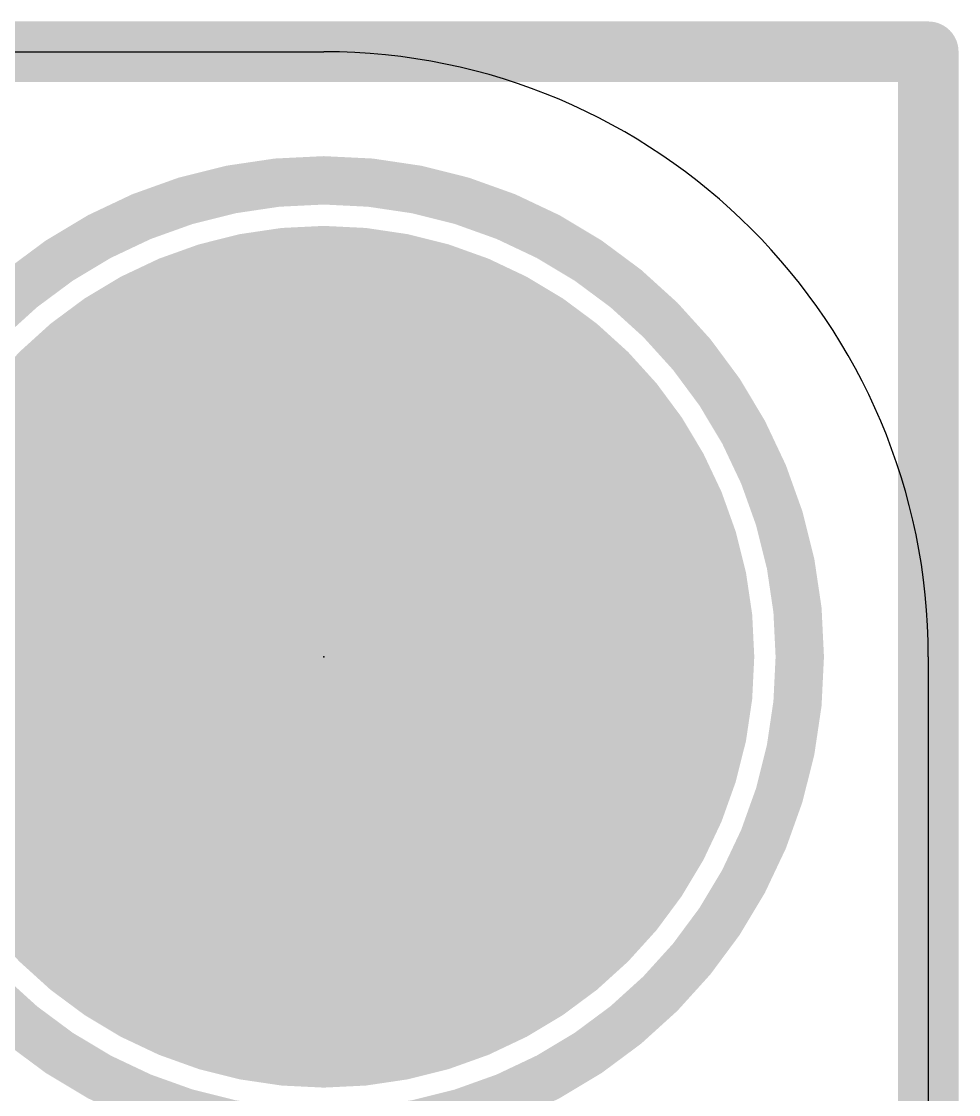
# Model space of a CAD drawing. Extents: x -0.2 to 10.3, y -0.1 to 16.6.
# Drawn here: x 6.35 to 10.287, y 12.132 to 16.637 of the extents above; entities that cross this region are included whole.
import ezdxf

# ---------------------------------------------------------------- set-up
doc = ezdxf.new("R2010")
doc.units = 0
for name, color, linetype in [('16', 132, 'CONTINUOUS'), ('17', 110, 'CONTINUOUS'), ('20', 53, 'CONTINUOUS'), ('21', 40, 'CONTINUOUS'), ('23', 53, 'CONTINUOUS'), ('29', 253, 'CONTINUOUS')]:
    doc.layers.add(name, color=color, linetype=linetype)

# ---------------------------------------------------------------- blocks, each defined once
blk = doc.blocks.new('ROUNDP')
at = {"const_width": 0.5}
blk.add_lwpolyline([(0, -0.25, 1), (0, 0.25, 1), (0, -0.25)], format="xyb", dxfattribs=at)

msp = doc.modelspace()

# ---------------------------------------------------------------- linework, layer by layer
at = {"layer": '16', "const_width": 0.254}
for points in [[(0, 16.51), (10.16, 16.51)], [(10.16, 16.51), (10.16, 0)]]:
    msp.add_lwpolyline(points, dxfattribs=at)
at = {"layer": '16', "const_width": 0.127}
for points in [[(10.2235, 16.51, 1), (10.0965, 16.51)], [(10.16, 16.4465, 1), (10.16, 16.5735)]]:
    msp.add_lwpolyline(points, format="xyb", dxfattribs=at)
at = {"layer": '20'}
for p, q in [((2.54, 16.51), (7.62, 16.51)), ((10.16, 13.97), (10.16, 0))]:
    msp.add_line(p, q, dxfattribs=at)
msp.add_arc((7.62, 13.97), 2.54, 0, 90, dxfattribs=at)
at = {"layer": '21', "const_width": 0.2032}
msp.add_lwpolyline([(7.62, 11.97, 1), (7.62, 15.97, 1), (7.62, 11.97)], format="xyb", dxfattribs=at)
at = {"layer": '23'}
msp.add_point((7.62, 13.97), dxfattribs=at)

# ---------------------------------------------------------------- block references
at = {"layer": '17', "xscale": 3.516, "yscale": 3.516}
msp.add_blockref('ROUNDP', (7.62, 13.97), dxfattribs=at)
msp.add_blockref('ROUNDP', (7.62, 13.97), dxfattribs=at)
at = {"layer": '29', "xscale": 3.6176, "yscale": 3.6176}
msp.add_blockref('ROUNDP', (7.62, 13.97), dxfattribs=at)

doc.saveas('drawing.dxf')
